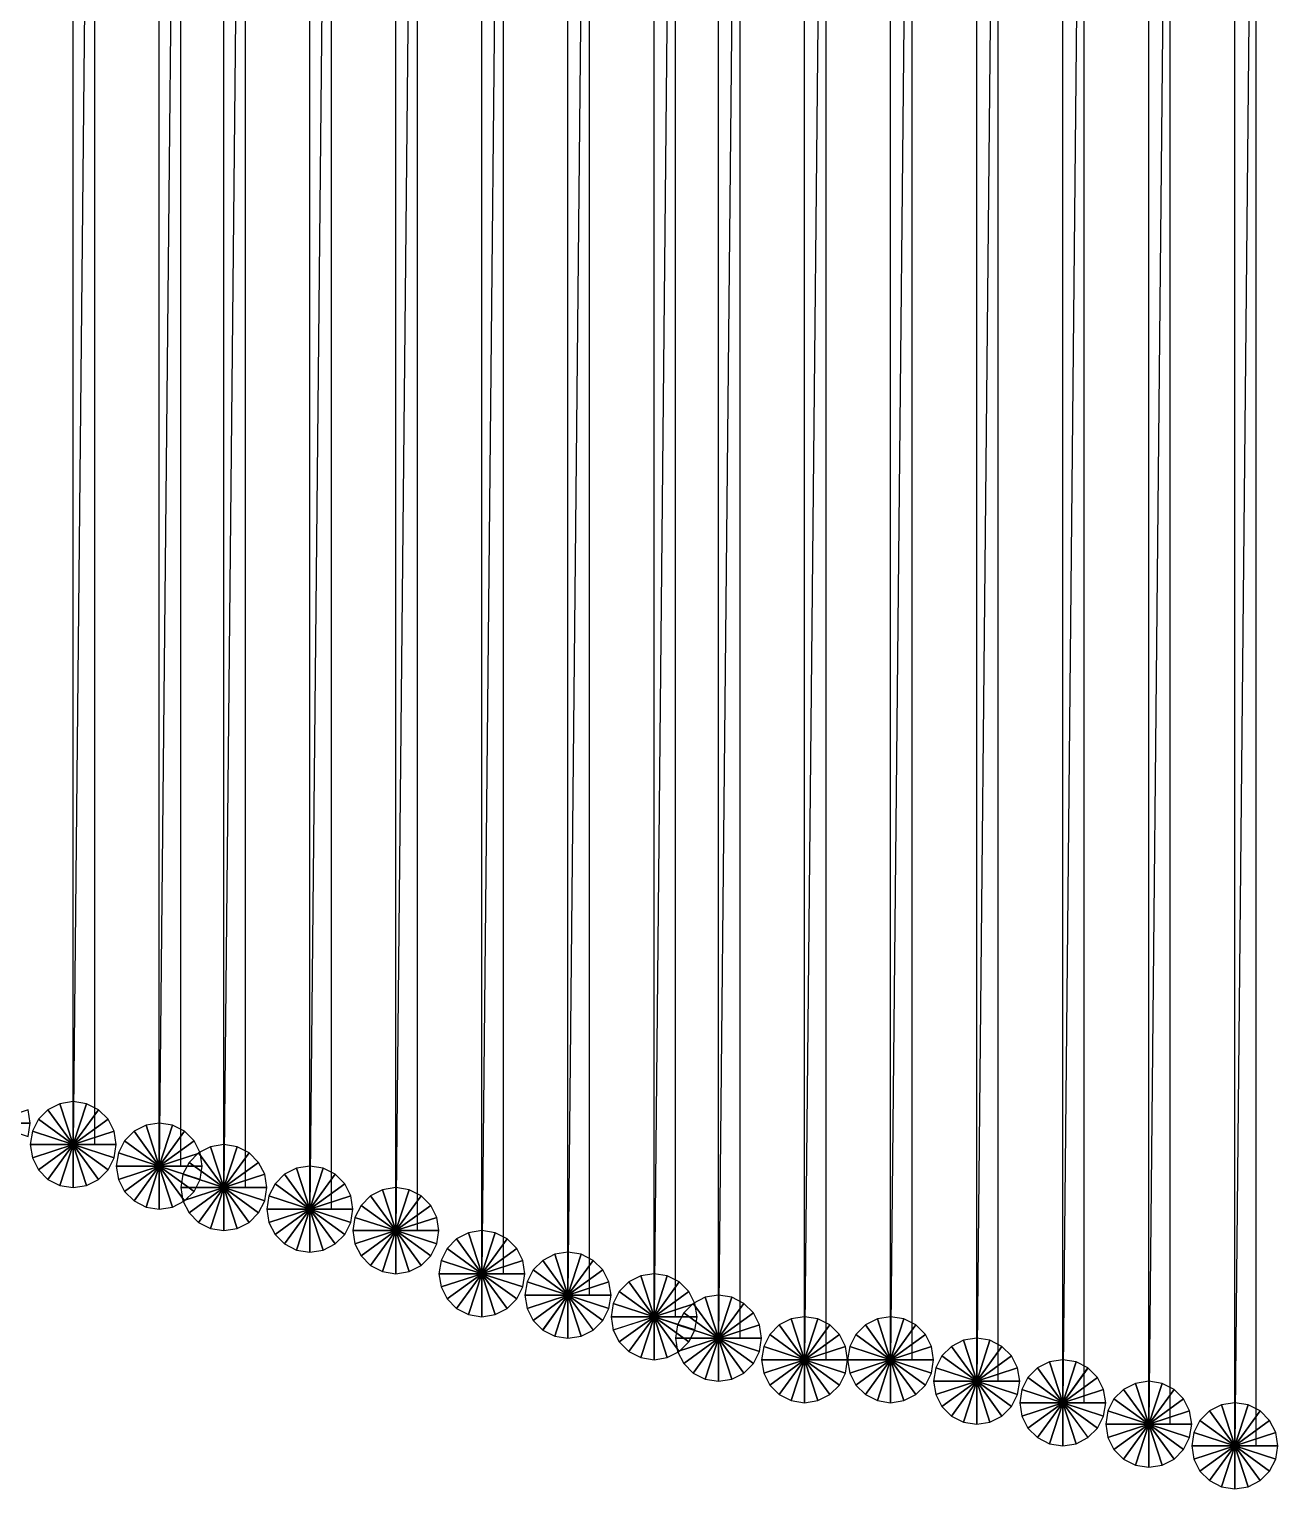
# Model space of a CAD drawing. Header units: metres. Extents: x -172 to 779, y -182 to 937.
# Drawn here: x 714 to 772, y 650 to 717.8 of the extents above; entities that cross this region are included whole.
import ezdxf

# ---------------------------------------------------------------- set-up
doc = ezdxf.new("R2010")
doc.units = ezdxf.units.M

msp = doc.modelspace()

# ---------------------------------------------------------------- linework, layer by layer
for points in [[(716, 666), (717, 666), (717, 767), (717.0001, 767.0001, 0.0001)], [(717, 767), (716, 666), (716, 767), (716.0001, 767.0001, 0.0001)], [(720, 665), (721, 665), (721, 766), (721.0001, 766.0001, 0.0001)], [(721, 766), (720, 665), (720, 766), (720.0001, 766.0001, 0.0001)], [(723, 664), (724, 664), (724, 765), (724.0001, 765.0001, 0.0001)], [(724, 765), (723, 664), (723, 765), (723.0001, 765.0001, 0.0001)], [(727, 663), (728, 663), (728, 764), (728.0001, 764.0001, 0.0001)], [(728, 764), (727, 663), (727, 764), (727.0001, 764.0001, 0.0001)], [(731, 662), (732, 662), (732, 763), (732.0001, 763.0001, 0.0001)], [(732, 763), (731, 662), (731, 763), (731.0001, 763.0001, 0.0001)], [(735, 660), (736, 660), (736, 761), (736.0001, 761.0001, 0.0001)], [(736, 761), (735, 660), (735, 761), (735.0001, 761.0001, 0.0001)], [(739, 659), (740, 659), (740, 760), (740.0001, 760.0001, 0.0001)], [(740, 760), (739, 659), (739, 760), (739.0001, 760.0001, 0.0001)], [(743, 658), (744, 658), (744, 759), (744.0001, 759.0001, 0.0001)], [(744, 759), (743, 658), (743, 759), (743.0001, 759.0001, 0.0001)], [(746, 657), (747, 657), (747, 758), (747.0001, 758.0001, 0.0001)], [(747, 758), (746, 657), (746, 758), (746.0001, 758.0001, 0.0001)], [(750, 656), (751, 656), (751, 757), (751.0001, 757.0001, 0.0001)], [(751, 757), (750, 656), (750, 757), (750.0001, 757.0001, 0.0001)], [(754, 656), (755, 656), (755, 757), (755.0001, 757.0001, 0.0001)], [(755, 757), (754, 656), (754, 757), (754.0001, 757.0001, 0.0001)], [(758, 655), (759, 655), (759, 756), (759.0001, 756.0001, 0.0001)], [(759, 756), (758, 655), (758, 756), (758.0001, 756.0001, 0.0001)], [(762, 654), (763, 654), (763, 755), (763.0001, 755.0001, 0.0001)], [(763, 755), (762, 654), (762, 755), (762.0001, 755.0001, 0.0001)], [(766, 653), (767, 653), (767, 754), (767.0001, 754.0001, 0.0001)], [(767, 754), (766, 653), (766, 754), (766.0001, 754.0001, 0.0001)], [(770, 652), (771, 652), (771, 753), (771.0001, 753.0001, 0.0001)], [(771, 753), (770, 652), (770, 753), (770.0001, 753.0001, 0.0001)], [(716, 666), (715.38196, 667.9021), (714.8244, 667.61804), (714.8245, 667.61816, 0.0001)], [(716, 666), (716, 668), (715.38196, 667.9021), (715.3821, 667.9022, 0.0001)], [(716, 666), (716.61804, 667.9021), (716, 668), (716.0001, 668.0001, 0.0001)], [(716, 666), (717.1756, 667.61804), (716.61804, 667.9021), (716.61816, 667.9022, 0.0001)], [(712, 667), (714, 667), (713.9021, 667.61804), (713.9022, 667.61816, 0.0001)], [(712, 667), (713.9021, 666.38196), (714, 667), (714.0001, 667.0001, 0.0001)], [(716, 666), (714.38196, 667.1756), (714.0979, 666.61804), (714.098, 666.61816, 0.0001)], [(716, 666), (714.8244, 667.61804), (714.38196, 667.1756), (714.3821, 667.1757, 0.0001)], [(716, 666), (717.61804, 667.1756), (717.1756, 667.61804), (717.1757, 667.61816, 0.0001)], [(716, 666), (717.9021, 666.61804), (717.61804, 667.1756), (717.61816, 667.1757, 0.0001)], [(720, 665), (720, 667), (719.38196, 666.9021), (719.3821, 666.9022, 0.0001)], [(720, 665), (720.61804, 666.9021), (720, 667), (720.0001, 667.0001, 0.0001)], [(716, 666), (714.0979, 666.61804), (714, 666), (714.0001, 666.0001, 0.0001)], [(716, 666), (718, 666), (717.9021, 666.61804), (717.9022, 666.61816, 0.0001)], [(720, 665), (718.8244, 666.61804), (718.38196, 666.1756), (718.3821, 666.1757, 0.0001)], [(720, 665), (719.38196, 666.9021), (718.8244, 666.61804), (718.8245, 666.61816, 0.0001)], [(720, 665), (721.1756, 666.61804), (720.61804, 666.9021), (720.61816, 666.9022, 0.0001)], [(720, 665), (721.61804, 666.1756), (721.1756, 666.61804), (721.1757, 666.61816, 0.0001)], [(716, 666), (714, 666), (714.0979, 665.38196), (714.098, 665.3821, 0.0001)], [(716, 666), (714.0979, 665.38196), (714.38196, 664.8244), (714.3821, 664.8245, 0.0001)], [(716, 666), (714.38196, 664.8244), (714.8244, 664.38196), (714.8245, 664.3821, 0.0001)], [(716, 666), (714.8244, 664.38196), (715.38196, 664.0979), (715.3821, 664.098, 0.0001)], [(716, 666), (715.38196, 664.0979), (716, 664), (716.0001, 664.0001, 0.0001)], [(716, 666), (717.9021, 665.38196), (718, 666), (718.0001, 666.0001, 0.0001)], [(716, 666), (716, 664), (716.61804, 664.0979), (716.61816, 664.098, 0.0001)], [(716, 666), (716.61804, 664.0979), (717.1756, 664.38196), (717.1757, 664.3821, 0.0001)], [(716, 666), (717.1756, 664.38196), (717.61804, 664.8244), (717.61816, 664.8245, 0.0001)], [(716, 666), (717.61804, 664.8244), (717.9021, 665.38196), (717.9022, 665.3821, 0.0001)], [(720, 665), (718.0979, 665.61804), (718, 665), (718.0001, 665.0001, 0.0001)], [(720, 665), (718.38196, 666.1756), (718.0979, 665.61804), (718.098, 665.61816, 0.0001)], [(720, 665), (721.9021, 665.61804), (721.61804, 666.1756), (721.61816, 666.1757, 0.0001)], [(720, 665), (722, 665), (721.9021, 665.61804), (721.9022, 665.61816, 0.0001)], [(723, 664), (721.8244, 665.61804), (721.38196, 665.1756), (721.3821, 665.1757, 0.0001)], [(723, 664), (722.38196, 665.9021), (721.8244, 665.61804), (721.8245, 665.61816, 0.0001)], [(723, 664), (723, 666), (722.38196, 665.9021), (722.3821, 665.9022, 0.0001)], [(723, 664), (723.61804, 665.9021), (723, 666), (723.0001, 666.0001, 0.0001)], [(723, 664), (724.1756, 665.61804), (723.61804, 665.9021), (723.61816, 665.9022, 0.0001)], [(723, 664), (724.61804, 665.1756), (724.1756, 665.61804), (724.1757, 665.61816, 0.0001)], [(720, 665), (718, 665), (718.0979, 664.38196), (718.098, 664.3821, 0.0001)], [(720, 665), (718.0979, 664.38196), (718.38196, 663.8244), (718.3821, 663.8245, 0.0001)], [(720, 665), (718.38196, 663.8244), (718.8244, 663.38196), (718.8245, 663.3821, 0.0001)], [(720, 665), (718.8244, 663.38196), (719.38196, 663.0979), (719.3821, 663.098, 0.0001)], [(720, 665), (719.38196, 663.0979), (720, 663), (720.0001, 663.0001, 0.0001)], [(720, 665), (721.9021, 664.38196), (722, 665), (722.0001, 665.0001, 0.0001)], [(720, 665), (720, 663), (720.61804, 663.0979), (720.61816, 663.098, 0.0001)], [(720, 665), (720.61804, 663.0979), (721.1756, 663.38196), (721.1757, 663.3821, 0.0001)], [(720, 665), (721.1756, 663.38196), (721.61804, 663.8244), (721.61816, 663.8245, 0.0001)], [(720, 665), (721.61804, 663.8244), (721.9021, 664.38196), (721.9022, 664.3821, 0.0001)], [(723, 664), (721.38196, 665.1756), (721.0979, 664.61804), (721.098, 664.61816, 0.0001)], [(723, 664), (724.9021, 664.61804), (724.61804, 665.1756), (724.61816, 665.1757, 0.0001)], [(727, 663), (727, 665), (726.38196, 664.9021), (726.3821, 664.9022, 0.0001)], [(727, 663), (727.61804, 664.9021), (727, 665), (727.0001, 665.0001, 0.0001)], [(723, 664), (721.0979, 664.61804), (721, 664), (721.0001, 664.0001, 0.0001)], [(723, 664), (725, 664), (724.9021, 664.61804), (724.9022, 664.61816, 0.0001)], [(727, 663), (725.8244, 664.61804), (725.38196, 664.1756), (725.3821, 664.1757, 0.0001)], [(727, 663), (726.38196, 664.9021), (725.8244, 664.61804), (725.8245, 664.61816, 0.0001)], [(727, 663), (728.1756, 664.61804), (727.61804, 664.9021), (727.61816, 664.9022, 0.0001)], [(727, 663), (728.61804, 664.1756), (728.1756, 664.61804), (728.1757, 664.61816, 0.0001)], [(723, 664), (721, 664), (721.0979, 663.38196), (721.098, 663.3821, 0.0001)], [(723, 664), (721.0979, 663.38196), (721.38196, 662.8244), (721.3821, 662.8245, 0.0001)], [(723, 664), (721.38196, 662.8244), (721.8244, 662.38196), (721.8245, 662.3821, 0.0001)], [(723, 664), (721.8244, 662.38196), (722.38196, 662.0979), (722.3821, 662.098, 0.0001)], [(723, 664), (722.38196, 662.0979), (723, 662), (723.0001, 662.0001, 0.0001)], [(723, 664), (724.9021, 663.38196), (725, 664), (725.0001, 664.0001, 0.0001)], [(723, 664), (723, 662), (723.61804, 662.0979), (723.61816, 662.098, 0.0001)], [(723, 664), (723.61804, 662.0979), (724.1756, 662.38196), (724.1757, 662.3821, 0.0001)], [(723, 664), (724.1756, 662.38196), (724.61804, 662.8244), (724.61816, 662.8245, 0.0001)], [(723, 664), (724.61804, 662.8244), (724.9021, 663.38196), (724.9022, 663.3821, 0.0001)], [(727, 663), (725.0979, 663.61804), (725, 663), (725.0001, 663.0001, 0.0001)], [(727, 663), (725.38196, 664.1756), (725.0979, 663.61804), (725.098, 663.61816, 0.0001)], [(727, 663), (728.9021, 663.61804), (728.61804, 664.1756), (728.61816, 664.1757, 0.0001)], [(727, 663), (729, 663), (728.9021, 663.61804), (728.9022, 663.61816, 0.0001)], [(731, 662), (729.8244, 663.61804), (729.38196, 663.1756), (729.3821, 663.1757, 0.0001)], [(731, 662), (730.38196, 663.9021), (729.8244, 663.61804), (729.8245, 663.61816, 0.0001)], [(731, 662), (731, 664), (730.38196, 663.9021), (730.3821, 663.9022, 0.0001)], [(731, 662), (731.61804, 663.9021), (731, 664), (731.0001, 664.0001, 0.0001)], [(731, 662), (732.1756, 663.61804), (731.61804, 663.9021), (731.61816, 663.9022, 0.0001)], [(731, 662), (732.61804, 663.1756), (732.1756, 663.61804), (732.1757, 663.61816, 0.0001)], [(727, 663), (725, 663), (725.0979, 662.38196), (725.098, 662.3821, 0.0001)], [(727, 663), (725.0979, 662.38196), (725.38196, 661.8244), (725.3821, 661.8245, 0.0001)], [(727, 663), (725.38196, 661.8244), (725.8244, 661.38196), (725.8245, 661.3821, 0.0001)], [(727, 663), (725.8244, 661.38196), (726.38196, 661.0979), (726.3821, 661.098, 0.0001)], [(727, 663), (726.38196, 661.0979), (727, 661), (727.0001, 661.0001, 0.0001)], [(727, 663), (728.9021, 662.38196), (729, 663), (729.0001, 663.0001, 0.0001)], [(727, 663), (727, 661), (727.61804, 661.0979), (727.61816, 661.098, 0.0001)], [(727, 663), (727.61804, 661.0979), (728.1756, 661.38196), (728.1757, 661.3821, 0.0001)], [(727, 663), (728.1756, 661.38196), (728.61804, 661.8244), (728.61816, 661.8245, 0.0001)], [(727, 663), (728.61804, 661.8244), (728.9021, 662.38196), (728.9022, 662.3821, 0.0001)], [(731, 662), (729.38196, 663.1756), (729.0979, 662.61804), (729.098, 662.61816, 0.0001)], [(731, 662), (732.9021, 662.61804), (732.61804, 663.1756), (732.61816, 663.1757, 0.0001)], [(731, 662), (729.0979, 662.61804), (729, 662), (729.0001, 662.0001, 0.0001)], [(731, 662), (733, 662), (732.9021, 662.61804), (732.9022, 662.61816, 0.0001)], [(731, 662), (729, 662), (729.0979, 661.38196), (729.098, 661.3821, 0.0001)], [(731, 662), (729.0979, 661.38196), (729.38196, 660.8244), (729.3821, 660.8245, 0.0001)], [(731, 662), (729.38196, 660.8244), (729.8244, 660.38196), (729.8245, 660.3821, 0.0001)], [(731, 662), (729.8244, 660.38196), (730.38196, 660.0979), (730.3821, 660.098, 0.0001)], [(731, 662), (730.38196, 660.0979), (731, 660), (731.0001, 660.0001, 0.0001)], [(731, 662), (732.9021, 661.38196), (733, 662), (733.0001, 662.0001, 0.0001)], [(731, 662), (731, 660), (731.61804, 660.0979), (731.61816, 660.098, 0.0001)], [(731, 662), (731.61804, 660.0979), (732.1756, 660.38196), (732.1757, 660.3821, 0.0001)], [(731, 662), (732.1756, 660.38196), (732.61804, 660.8244), (732.61816, 660.8245, 0.0001)], [(731, 662), (732.61804, 660.8244), (732.9021, 661.38196), (732.9022, 661.3821, 0.0001)], [(735, 660), (733.8244, 661.61804), (733.38196, 661.1756), (733.3821, 661.1757, 0.0001)], [(735, 660), (734.38196, 661.9021), (733.8244, 661.61804), (733.8245, 661.61816, 0.0001)], [(735, 660), (735, 662), (734.38196, 661.9021), (734.3821, 661.9022, 0.0001)], [(735, 660), (735.61804, 661.9021), (735, 662), (735.0001, 662.0001, 0.0001)], [(735, 660), (736.1756, 661.61804), (735.61804, 661.9021), (735.61816, 661.9022, 0.0001)], [(735, 660), (736.61804, 661.1756), (736.1756, 661.61804), (736.1757, 661.61816, 0.0001)], [(735, 660), (733.38196, 661.1756), (733.0979, 660.61804), (733.098, 660.61816, 0.0001)], [(735, 660), (736.9021, 660.61804), (736.61804, 661.1756), (736.61816, 661.1757, 0.0001)], [(739, 659), (738.38196, 660.9021), (737.8244, 660.61804), (737.8245, 660.61816, 0.0001)], [(739, 659), (739, 661), (738.38196, 660.9021), (738.3821, 660.9022, 0.0001)], [(739, 659), (739.61804, 660.9021), (739, 661), (739.0001, 661.0001, 0.0001)], [(739, 659), (740.1756, 660.61804), (739.61804, 660.9021), (739.61816, 660.9022, 0.0001)], [(735, 660), (733.0979, 660.61804), (733, 660), (733.0001, 660.0001, 0.0001)], [(735, 660), (737, 660), (736.9021, 660.61804), (736.9022, 660.61816, 0.0001)], [(739, 659), (737.38196, 660.1756), (737.0979, 659.61804), (737.098, 659.61816, 0.0001)], [(739, 659), (737.8244, 660.61804), (737.38196, 660.1756), (737.3821, 660.1757, 0.0001)], [(739, 659), (740.61804, 660.1756), (740.1756, 660.61804), (740.1757, 660.61816, 0.0001)], [(739, 659), (740.9021, 659.61804), (740.61804, 660.1756), (740.61816, 660.1757, 0.0001)], [(735, 660), (733, 660), (733.0979, 659.38196), (733.098, 659.3821, 0.0001)], [(735, 660), (733.0979, 659.38196), (733.38196, 658.8244), (733.3821, 658.8245, 0.0001)], [(735, 660), (733.38196, 658.8244), (733.8244, 658.38196), (733.8245, 658.3821, 0.0001)], [(735, 660), (733.8244, 658.38196), (734.38196, 658.0979), (734.3821, 658.098, 0.0001)], [(735, 660), (734.38196, 658.0979), (735, 658), (735.0001, 658.0001, 0.0001)], [(735, 660), (736.9021, 659.38196), (737, 660), (737.0001, 660.0001, 0.0001)], [(735, 660), (735, 658), (735.61804, 658.0979), (735.61816, 658.098, 0.0001)], [(735, 660), (735.61804, 658.0979), (736.1756, 658.38196), (736.1757, 658.3821, 0.0001)], [(735, 660), (736.1756, 658.38196), (736.61804, 658.8244), (736.61816, 658.8245, 0.0001)], [(735, 660), (736.61804, 658.8244), (736.9021, 659.38196), (736.9022, 659.3821, 0.0001)], [(739, 659), (737.0979, 659.61804), (737, 659), (737.0001, 659.0001, 0.0001)], [(739, 659), (741, 659), (740.9021, 659.61804), (740.9022, 659.61816, 0.0001)], [(743, 658), (741.8244, 659.61804), (741.38196, 659.1756), (741.3821, 659.1757, 0.0001)], [(743, 658), (742.38196, 659.9021), (741.8244, 659.61804), (741.8245, 659.61816, 0.0001)], [(743, 658), (743, 660), (742.38196, 659.9021), (742.3821, 659.9022, 0.0001)], [(743, 658), (743.61804, 659.9021), (743, 660), (743.0001, 660.0001, 0.0001)], [(743, 658), (744.1756, 659.61804), (743.61804, 659.9021), (743.61816, 659.9022, 0.0001)], [(743, 658), (744.61804, 659.1756), (744.1756, 659.61804), (744.1757, 659.61816, 0.0001)], [(739, 659), (737, 659), (737.0979, 658.38196), (737.098, 658.3821, 0.0001)], [(739, 659), (737.0979, 658.38196), (737.38196, 657.8244), (737.3821, 657.8245, 0.0001)], [(739, 659), (737.38196, 657.8244), (737.8244, 657.38196), (737.8245, 657.3821, 0.0001)], [(739, 659), (737.8244, 657.38196), (738.38196, 657.0979), (738.3821, 657.098, 0.0001)], [(739, 659), (738.38196, 657.0979), (739, 657), (739.0001, 657.0001, 0.0001)], [(739, 659), (740.9021, 658.38196), (741, 659), (741.0001, 659.0001, 0.0001)], [(739, 659), (739, 657), (739.61804, 657.0979), (739.61816, 657.098, 0.0001)], [(739, 659), (739.61804, 657.0979), (740.1756, 657.38196), (740.1757, 657.3821, 0.0001)], [(739, 659), (740.1756, 657.38196), (740.61804, 657.8244), (740.61816, 657.8245, 0.0001)], [(739, 659), (740.61804, 657.8244), (740.9021, 658.38196), (740.9022, 658.3821, 0.0001)], [(743, 658), (741.38196, 659.1756), (741.0979, 658.61804), (741.098, 658.61816, 0.0001)], [(743, 658), (744.9021, 658.61804), (744.61804, 659.1756), (744.61816, 659.1757, 0.0001)], [(746, 657), (745.38196, 658.9021), (744.8244, 658.61804), (744.8245, 658.61816, 0.0001)], [(746, 657), (746, 659), (745.38196, 658.9021), (745.3821, 658.9022, 0.0001)], [(746, 657), (746.61804, 658.9021), (746, 659), (746.0001, 659.0001, 0.0001)], [(746, 657), (747.1756, 658.61804), (746.61804, 658.9021), (746.61816, 658.9022, 0.0001)], [(743, 658), (741.0979, 658.61804), (741, 658), (741.0001, 658.0001, 0.0001)], [(743, 658), (745, 658), (744.9021, 658.61804), (744.9022, 658.61816, 0.0001)], [(746, 657), (744.38196, 658.1756), (744.0979, 657.61804), (744.098, 657.61816, 0.0001)], [(746, 657), (744.8244, 658.61804), (744.38196, 658.1756), (744.3821, 658.1757, 0.0001)], [(746, 657), (747.61804, 658.1756), (747.1756, 658.61804), (747.1757, 658.61816, 0.0001)], [(746, 657), (747.9021, 657.61804), (747.61804, 658.1756), (747.61816, 658.1757, 0.0001)], [(743, 658), (741, 658), (741.0979, 657.38196), (741.098, 657.3821, 0.0001)], [(743, 658), (741.0979, 657.38196), (741.38196, 656.8244), (741.3821, 656.8245, 0.0001)], [(743, 658), (741.38196, 656.8244), (741.8244, 656.38196), (741.8245, 656.3821, 0.0001)], [(743, 658), (741.8244, 656.38196), (742.38196, 656.0979), (742.3821, 656.098, 0.0001)], [(743, 658), (742.38196, 656.0979), (743, 656), (743.0001, 656.0001, 0.0001)], [(743, 658), (744.9021, 657.38196), (745, 658), (745.0001, 658.0001, 0.0001)], [(743, 658), (743, 656), (743.61804, 656.0979), (743.61816, 656.098, 0.0001)], [(743, 658), (743.61804, 656.0979), (744.1756, 656.38196), (744.1757, 656.3821, 0.0001)], [(743, 658), (744.1756, 656.38196), (744.61804, 656.8244), (744.61816, 656.8245, 0.0001)], [(743, 658), (744.61804, 656.8244), (744.9021, 657.38196), (744.9022, 657.3821, 0.0001)], [(746, 657), (744.0979, 657.61804), (744, 657), (744.0001, 657.0001, 0.0001)], [(746, 657), (748, 657), (747.9021, 657.61804), (747.9022, 657.61816, 0.0001)], [(750, 656), (748.8244, 657.61804), (748.38196, 657.1756), (748.3821, 657.1757, 0.0001)], [(750, 656), (749.38196, 657.9021), (748.8244, 657.61804), (748.8245, 657.61816, 0.0001)], [(750, 656), (750, 658), (749.38196, 657.9021), (749.3821, 657.9022, 0.0001)], [(750, 656), (750.61804, 657.9021), (750, 658), (750.0001, 658.0001, 0.0001)], [(750, 656), (751.1756, 657.61804), (750.61804, 657.9021), (750.61816, 657.9022, 0.0001)], [(750, 656), (751.61804, 657.1756), (751.1756, 657.61804), (751.1757, 657.61816, 0.0001)], [(754, 656), (752.8244, 657.61804), (752.38196, 657.1756), (752.3821, 657.1757, 0.0001)], [(754, 656), (753.38196, 657.9021), (752.8244, 657.61804), (752.8245, 657.61816, 0.0001)], [(754, 656), (754, 658), (753.38196, 657.9021), (753.3821, 657.9022, 0.0001)], [(754, 656), (754.61804, 657.9021), (754, 658), (754.0001, 658.0001, 0.0001)], [(754, 656), (755.1756, 657.61804), (754.61804, 657.9021), (754.61816, 657.9022, 0.0001)], [(754, 656), (755.61804, 657.1756), (755.1756, 657.61804), (755.1757, 657.61816, 0.0001)], [(746, 657), (744, 657), (744.0979, 656.38196), (744.098, 656.3821, 0.0001)], [(746, 657), (744.0979, 656.38196), (744.38196, 655.8244), (744.3821, 655.8245, 0.0001)], [(746, 657), (744.38196, 655.8244), (744.8244, 655.38196), (744.8245, 655.3821, 0.0001)], [(746, 657), (744.8244, 655.38196), (745.38196, 655.0979), (745.3821, 655.098, 0.0001)], [(746, 657), (745.38196, 655.0979), (746, 655), (746.0001, 655.0001, 0.0001)], [(746, 657), (747.9021, 656.38196), (748, 657), (748.0001, 657.0001, 0.0001)], [(746, 657), (746, 655), (746.61804, 655.0979), (746.61816, 655.098, 0.0001)], [(746, 657), (746.61804, 655.0979), (747.1756, 655.38196), (747.1757, 655.3821, 0.0001)], [(746, 657), (747.1756, 655.38196), (747.61804, 655.8244), (747.61816, 655.8245, 0.0001)], [(746, 657), (747.61804, 655.8244), (747.9021, 656.38196), (747.9022, 656.3821, 0.0001)], [(750, 656), (748.38196, 657.1756), (748.0979, 656.61804), (748.098, 656.61816, 0.0001)], [(750, 656), (751.9021, 656.61804), (751.61804, 657.1756), (751.61816, 657.1757, 0.0001)], [(754, 656), (752.38196, 657.1756), (752.0979, 656.61804), (752.098, 656.61816, 0.0001)], [(754, 656), (755.9021, 656.61804), (755.61804, 657.1756), (755.61816, 657.1757, 0.0001)], [(758, 655), (757.38196, 656.9021), (756.8244, 656.61804), (756.8245, 656.61816, 0.0001)], [(758, 655), (758, 657), (757.38196, 656.9021), (757.3821, 656.9022, 0.0001)], [(758, 655), (758.61804, 656.9021), (758, 657), (758.0001, 657.0001, 0.0001)], [(758, 655), (759.1756, 656.61804), (758.61804, 656.9021), (758.61816, 656.9022, 0.0001)], [(750, 656), (748.0979, 656.61804), (748, 656), (748.0001, 656.0001, 0.0001)], [(750, 656), (752, 656), (751.9021, 656.61804), (751.9022, 656.61816, 0.0001)], [(754, 656), (752.0979, 656.61804), (752, 656), (752.0001, 656.0001, 0.0001)], [(754, 656), (756, 656), (755.9021, 656.61804), (755.9022, 656.61816, 0.0001)], [(758, 655), (756.38196, 656.1756), (756.0979, 655.61804), (756.098, 655.61816, 0.0001)], [(758, 655), (756.8244, 656.61804), (756.38196, 656.1756), (756.3821, 656.1757, 0.0001)], [(758, 655), (759.61804, 656.1756), (759.1756, 656.61804), (759.1757, 656.61816, 0.0001)], [(758, 655), (759.9021, 655.61804), (759.61804, 656.1756), (759.61816, 656.1757, 0.0001)], [(750, 656), (748, 656), (748.0979, 655.38196), (748.098, 655.3821, 0.0001)], [(750, 656), (748.0979, 655.38196), (748.38196, 654.8244), (748.3821, 654.8245, 0.0001)], [(750, 656), (748.38196, 654.8244), (748.8244, 654.38196), (748.8245, 654.3821, 0.0001)], [(750, 656), (748.8244, 654.38196), (749.38196, 654.0979), (749.3821, 654.098, 0.0001)], [(750, 656), (749.38196, 654.0979), (750, 654), (750.0001, 654.0001, 0.0001)], [(750, 656), (751.9021, 655.38196), (752, 656), (752.0001, 656.0001, 0.0001)], [(750, 656), (750, 654), (750.61804, 654.0979), (750.61816, 654.098, 0.0001)], [(750, 656), (750.61804, 654.0979), (751.1756, 654.38196), (751.1757, 654.3821, 0.0001)], [(750, 656), (751.1756, 654.38196), (751.61804, 654.8244), (751.61816, 654.8245, 0.0001)], [(750, 656), (751.61804, 654.8244), (751.9021, 655.38196), (751.9022, 655.3821, 0.0001)], [(754, 656), (752, 656), (752.0979, 655.38196), (752.098, 655.3821, 0.0001)], [(754, 656), (752.0979, 655.38196), (752.38196, 654.8244), (752.3821, 654.8245, 0.0001)], [(754, 656), (752.38196, 654.8244), (752.8244, 654.38196), (752.8245, 654.3821, 0.0001)], [(754, 656), (752.8244, 654.38196), (753.38196, 654.0979), (753.3821, 654.098, 0.0001)], [(754, 656), (753.38196, 654.0979), (754, 654), (754.0001, 654.0001, 0.0001)], [(754, 656), (755.9021, 655.38196), (756, 656), (756.0001, 656.0001, 0.0001)], [(754, 656), (754, 654), (754.61804, 654.0979), (754.61816, 654.098, 0.0001)], [(754, 656), (754.61804, 654.0979), (755.1756, 654.38196), (755.1757, 654.3821, 0.0001)], [(754, 656), (755.1756, 654.38196), (755.61804, 654.8244), (755.61816, 654.8245, 0.0001)], [(754, 656), (755.61804, 654.8244), (755.9021, 655.38196), (755.9022, 655.3821, 0.0001)], [(758, 655), (756.0979, 655.61804), (756, 655), (756.0001, 655.0001, 0.0001)], [(758, 655), (760, 655), (759.9021, 655.61804), (759.9022, 655.61816, 0.0001)], [(762, 654), (760.8244, 655.61804), (760.38196, 655.1756), (760.3821, 655.1757, 0.0001)], [(762, 654), (761.38196, 655.9021), (760.8244, 655.61804), (760.8245, 655.61816, 0.0001)], [(762, 654), (762, 656), (761.38196, 655.9021), (761.3821, 655.9022, 0.0001)], [(762, 654), (762.61804, 655.9021), (762, 656), (762.0001, 656.0001, 0.0001)], [(762, 654), (763.1756, 655.61804), (762.61804, 655.9021), (762.61816, 655.9022, 0.0001)], [(762, 654), (763.61804, 655.1756), (763.1756, 655.61804), (763.1757, 655.61816, 0.0001)], [(758, 655), (756, 655), (756.0979, 654.38196), (756.098, 654.3821, 0.0001)], [(758, 655), (756.0979, 654.38196), (756.38196, 653.8244), (756.3821, 653.8245, 0.0001)], [(758, 655), (756.38196, 653.8244), (756.8244, 653.38196), (756.8245, 653.3821, 0.0001)], [(758, 655), (756.8244, 653.38196), (757.38196, 653.0979), (757.3821, 653.098, 0.0001)], [(758, 655), (757.38196, 653.0979), (758, 653), (758.0001, 653.0001, 0.0001)], [(758, 655), (759.9021, 654.38196), (760, 655), (760.0001, 655.0001, 0.0001)], [(758, 655), (758, 653), (758.61804, 653.0979), (758.61816, 653.098, 0.0001)], [(758, 655), (758.61804, 653.0979), (759.1756, 653.38196), (759.1757, 653.3821, 0.0001)], [(758, 655), (759.1756, 653.38196), (759.61804, 653.8244), (759.61816, 653.8245, 0.0001)], [(758, 655), (759.61804, 653.8244), (759.9021, 654.38196), (759.9022, 654.3821, 0.0001)], [(762, 654), (760.38196, 655.1756), (760.0979, 654.61804), (760.098, 654.61816, 0.0001)], [(762, 654), (763.9021, 654.61804), (763.61804, 655.1756), (763.61816, 655.1757, 0.0001)], [(766, 653), (765.38196, 654.9021), (764.8244, 654.61804), (764.8245, 654.61816, 0.0001)], [(766, 653), (766, 655), (765.38196, 654.9021), (765.3821, 654.9022, 0.0001)], [(766, 653), (766.61804, 654.9021), (766, 655), (766.0001, 655.0001, 0.0001)], [(766, 653), (767.1756, 654.61804), (766.61804, 654.9021), (766.61816, 654.9022, 0.0001)], [(762, 654), (760.0979, 654.61804), (760, 654), (760.0001, 654.0001, 0.0001)], [(762, 654), (764, 654), (763.9021, 654.61804), (763.9022, 654.61816, 0.0001)], [(766, 653), (764.38196, 654.1756), (764.0979, 653.61804), (764.098, 653.61816, 0.0001)], [(766, 653), (764.8244, 654.61804), (764.38196, 654.1756), (764.3821, 654.1757, 0.0001)], [(766, 653), (767.61804, 654.1756), (767.1756, 654.61804), (767.1757, 654.61816, 0.0001)], [(766, 653), (767.9021, 653.61804), (767.61804, 654.1756), (767.61816, 654.1757, 0.0001)], [(762, 654), (760, 654), (760.0979, 653.38196), (760.098, 653.3821, 0.0001)], [(762, 654), (760.0979, 653.38196), (760.38196, 652.8244), (760.3821, 652.8245, 0.0001)], [(762, 654), (760.38196, 652.8244), (760.8244, 652.38196), (760.8245, 652.3821, 0.0001)], [(762, 654), (760.8244, 652.38196), (761.38196, 652.0979), (761.3821, 652.098, 0.0001)], [(762, 654), (761.38196, 652.0979), (762, 652), (762.0001, 652.0001, 0.0001)], [(762, 654), (763.9021, 653.38196), (764, 654), (764.0001, 654.0001, 0.0001)], [(762, 654), (762, 652), (762.61804, 652.0979), (762.61816, 652.098, 0.0001)], [(762, 654), (762.61804, 652.0979), (763.1756, 652.38196), (763.1757, 652.3821, 0.0001)], [(762, 654), (763.1756, 652.38196), (763.61804, 652.8244), (763.61816, 652.8245, 0.0001)], [(762, 654), (763.61804, 652.8244), (763.9021, 653.38196), (763.9022, 653.3821, 0.0001)], [(766, 653), (764.0979, 653.61804), (764, 653), (764.0001, 653.0001, 0.0001)], [(766, 653), (768, 653), (767.9021, 653.61804), (767.9022, 653.61816, 0.0001)], [(770, 652), (768.8244, 653.61804), (768.38196, 653.1756), (768.3821, 653.1757, 0.0001)], [(770, 652), (769.38196, 653.9021), (768.8244, 653.61804), (768.8245, 653.61816, 0.0001)], [(770, 652), (770, 654), (769.38196, 653.9021), (769.3821, 653.9022, 0.0001)], [(770, 652), (770.61804, 653.9021), (770, 654), (770.0001, 654.0001, 0.0001)], [(770, 652), (771.1756, 653.61804), (770.61804, 653.9021), (770.61816, 653.9022, 0.0001)], [(770, 652), (771.61804, 653.1756), (771.1756, 653.61804), (771.1757, 653.61816, 0.0001)], [(766, 653), (764, 653), (764.0979, 652.38196), (764.098, 652.3821, 0.0001)], [(766, 653), (764.0979, 652.38196), (764.38196, 651.8244), (764.3821, 651.8245, 0.0001)], [(766, 653), (764.38196, 651.8244), (764.8244, 651.38196), (764.8245, 651.3821, 0.0001)], [(766, 653), (764.8244, 651.38196), (765.38196, 651.0979), (765.3821, 651.098, 0.0001)], [(766, 653), (765.38196, 651.0979), (766, 651), (766.0001, 651.0001, 0.0001)], [(766, 653), (767.9021, 652.38196), (768, 653), (768.0001, 653.0001, 0.0001)], [(766, 653), (766, 651), (766.61804, 651.0979), (766.61816, 651.098, 0.0001)], [(766, 653), (766.61804, 651.0979), (767.1756, 651.38196), (767.1757, 651.3821, 0.0001)], [(766, 653), (767.1756, 651.38196), (767.61804, 651.8244), (767.61816, 651.8245, 0.0001)], [(766, 653), (767.61804, 651.8244), (767.9021, 652.38196), (767.9022, 652.3821, 0.0001)], [(770, 652), (768.38196, 653.1756), (768.0979, 652.61804), (768.098, 652.61816, 0.0001)], [(770, 652), (771.9021, 652.61804), (771.61804, 653.1756), (771.61816, 653.1757, 0.0001)], [(770, 652), (768.0979, 652.61804), (768, 652), (768.0001, 652.0001, 0.0001)], [(770, 652), (772, 652), (771.9021, 652.61804), (771.9022, 652.61816, 0.0001)], [(770, 652), (768, 652), (768.0979, 651.38196), (768.098, 651.3821, 0.0001)], [(770, 652), (768.0979, 651.38196), (768.38196, 650.8244), (768.3821, 650.8245, 0.0001)], [(770, 652), (768.38196, 650.8244), (768.8244, 650.38196), (768.8245, 650.3821, 0.0001)], [(770, 652), (768.8244, 650.38196), (769.38196, 650.0979), (769.3821, 650.098, 0.0001)], [(770, 652), (769.38196, 650.0979), (770, 650), (770.0001, 650.0001, 0.0001)], [(770, 652), (771.9021, 651.38196), (772, 652), (772.0001, 652.0001, 0.0001)], [(770, 652), (770, 650), (770.61804, 650.0979), (770.61816, 650.098, 0.0001)], [(770, 652), (770.61804, 650.0979), (771.1756, 650.38196), (771.1757, 650.3821, 0.0001)], [(770, 652), (771.1756, 650.38196), (771.61804, 650.8244), (771.61816, 650.8245, 0.0001)], [(770, 652), (771.61804, 650.8244), (771.9021, 651.38196), (771.9022, 651.3821, 0.0001)]]:
    msp.add_3dface(points)

doc.saveas('drawing.dxf')
